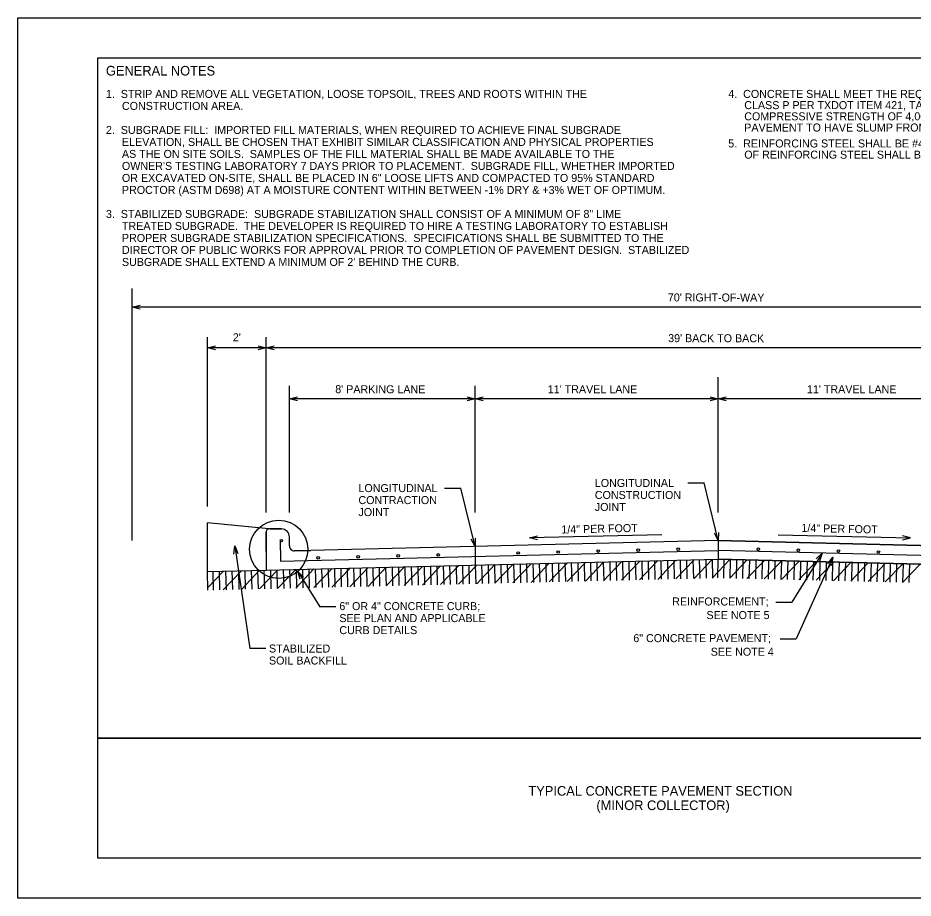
# Model space of a CAD drawing. Extents: x 2082796.5 to 2082813.5, y 13331283.2 to 13331294.2.
# Drawn here: x 2082796.54 to 2082807.73, y 13331283.21 to 13331294.21 of the extents above; entities that cross this region are included whole.
import ezdxf

# ---------------------------------------------------------------- set-up
doc = ezdxf.new("R2010")
doc.units = 0
for name, color, linetype in [('Detail', 7, 'Continuous'), ('Detail Label', 7, 'Continuous'), ('Non-Print', 7, 'Continuous'), ('Sheet Title Block', 7, 'Continuous')]:
    doc.layers.add(name, color=color, linetype=linetype)

msp = doc.modelspace()

# ---------------------------------------------------------------- linework, layer by layer
at = {"layer": 'Detail'}
for p, q in [((2082798.91, 13331287.292), (2082798.91, 13331287.9)), ((2082799.677, 13331287.825), (2082798.91, 13331287.9)), ((2082799.643, 13331287.543), (2082799.643, 13331287.786)), ((2082799.643, 13331287.786), (2082799.643, 13331287.543)), ((2082799.697, 13331287.824), (2082799.836, 13331287.824)), ((2082799.836, 13331287.824), (2082799.697, 13331287.824)), ((2082799.821, 13331287.694), (2082799.822, 13331287.421)), ((2082799.936, 13331287.612), (2082799.936, 13331287.724)), ((2082799.936, 13331287.612), (2082799.936, 13331287.724)), ((2082805.293, 13331287.679), (2082800.202, 13331287.557)), ((2082805.293, 13331287.679), (2082800.202, 13331287.557)), ((2082810.385, 13331287.557), (2082805.293, 13331287.679)), ((2082805.293, 13331287.679), (2082810.385, 13331287.557)), ((2082799.643, 13331287.543), (2082799.643, 13331287.31)), ((2082799.643, 13331287.543), (2082799.643, 13331287.31)), ((2082799.822, 13331287.421), (2082805.293, 13331287.553)), ((2082799.998, 13331287.552), (2082800.202, 13331287.557)), ((2082800.202, 13331287.557), (2082799.998, 13331287.552)), ((2082810.765, 13331287.421), (2082805.293, 13331287.553)), ((2082799.643, 13331287.31), (2082805.293, 13331287.446)), ((2082799.643, 13331287.31), (2082805.293, 13331287.446)), ((2082804.085, 13331287.183), (2082804.313, 13331287.422)), ((2082804.311, 13331287.189), (2082804.539, 13331287.428)), ((2082804.346, 13331287.19), (2082804.341, 13331287.423)), ((2082804.426, 13331287.192), (2082804.421, 13331287.425)), ((2082804.506, 13331287.193), (2082804.501, 13331287.427)), ((2082804.538, 13331287.194), (2082804.765, 13331287.433)), ((2082804.586, 13331287.195), (2082804.581, 13331287.429)), ((2082804.666, 13331287.197), (2082804.661, 13331287.431)), ((2082804.746, 13331287.199), (2082804.741, 13331287.433)), ((2082804.764, 13331287.2), (2082804.992, 13331287.439)), ((2082804.826, 13331287.201), (2082804.821, 13331287.435)), ((2082804.906, 13331287.203), (2082804.901, 13331287.437)), ((2082804.986, 13331287.205), (2082804.981, 13331287.438)), ((2082804.99, 13331287.205), (2082805.218, 13331287.444)), ((2082805.066, 13331287.207), (2082805.06, 13331287.44)), ((2082805.146, 13331287.209), (2082805.14, 13331287.442)), ((2082805.216, 13331287.211), (2082805.437, 13331287.442)), ((2082805.226, 13331287.211), (2082805.22, 13331287.448)), ((2082805.288, 13331287.213), (2082805.293, 13331287.446)), ((2082805.293, 13331287.446), (2082810.943, 13331287.31)), ((2082810.943, 13331287.31), (2082805.293, 13331287.446)), ((2082805.361, 13331287.211), (2082805.366, 13331287.444)), ((2082805.436, 13331287.209), (2082805.653, 13331287.437)), ((2082805.441, 13331287.209), (2082805.446, 13331287.442)), ((2082805.521, 13331287.207), (2082805.526, 13331287.44)), ((2082805.601, 13331287.205), (2082805.606, 13331287.438)), ((2082805.652, 13331287.204), (2082805.869, 13331287.432)), ((2082805.681, 13331287.203), (2082805.686, 13331287.437)), ((2082805.761, 13331287.201), (2082805.766, 13331287.435)), ((2082805.841, 13331287.199), (2082805.846, 13331287.433)), ((2082805.868, 13331287.199), (2082806.086, 13331287.427)), ((2082805.921, 13331287.197), (2082805.926, 13331287.431)), ((2082806.001, 13331287.195), (2082806.006, 13331287.429)), ((2082806.08, 13331287.193), (2082806.086, 13331287.427)), ((2082806.084, 13331287.193), (2082806.302, 13331287.422)), ((2082806.16, 13331287.192), (2082806.166, 13331287.425)), ((2082806.24, 13331287.19), (2082806.246, 13331287.423)), ((2082798.91, 13331287.292), (2082799.643, 13331287.31)), ((2082799.561, 13331287.074), (2082799.789, 13331287.313)), ((2082799.628, 13331287.076), (2082799.622, 13331287.309)), ((2082799.708, 13331287.078), (2082799.702, 13331287.311)), ((2082799.788, 13331287.08), (2082799.782, 13331287.313)), ((2082799.787, 13331287.08), (2082800.015, 13331287.319)), ((2082799.868, 13331287.082), (2082799.862, 13331287.315)), ((2082799.948, 13331287.084), (2082799.942, 13331287.317)), ((2082800.014, 13331287.085), (2082800.241, 13331287.324)), ((2082800.028, 13331287.086), (2082800.022, 13331287.319)), ((2082800.108, 13331287.088), (2082800.102, 13331287.321)), ((2082800.188, 13331287.089), (2082800.182, 13331287.323)), ((2082800.24, 13331287.091), (2082800.468, 13331287.33)), ((2082800.268, 13331287.091), (2082800.262, 13331287.325)), ((2082800.347, 13331287.093), (2082800.342, 13331287.327)), ((2082800.427, 13331287.095), (2082800.422, 13331287.329)), ((2082800.466, 13331287.096), (2082800.694, 13331287.335)), ((2082800.507, 13331287.097), (2082800.502, 13331287.331)), ((2082800.587, 13331287.099), (2082800.582, 13331287.332)), ((2082800.667, 13331287.101), (2082800.662, 13331287.334)), ((2082800.692, 13331287.102), (2082800.92, 13331287.341)), ((2082800.747, 13331287.103), (2082800.742, 13331287.336)), ((2082800.827, 13331287.105), (2082800.822, 13331287.338)), ((2082800.907, 13331287.107), (2082800.902, 13331287.34)), ((2082800.918, 13331287.107), (2082801.146, 13331287.346)), ((2082800.987, 13331287.109), (2082800.982, 13331287.342)), ((2082801.067, 13331287.111), (2082801.062, 13331287.344)), ((2082801.147, 13331287.113), (2082801.142, 13331287.346)), ((2082801.145, 13331287.112), (2082801.372, 13331287.352)), ((2082801.227, 13331287.114), (2082801.222, 13331287.348)), ((2082801.307, 13331287.116), (2082801.302, 13331287.35)), ((2082801.371, 13331287.118), (2082801.599, 13331287.357)), ((2082801.387, 13331287.118), (2082801.382, 13331287.352)), ((2082801.467, 13331287.12), (2082801.462, 13331287.354)), ((2082801.547, 13331287.122), (2082801.542, 13331287.356)), ((2082801.597, 13331287.123), (2082801.825, 13331287.362)), ((2082801.627, 13331287.124), (2082801.621, 13331287.358)), ((2082801.707, 13331287.126), (2082801.701, 13331287.359)), ((2082801.787, 13331287.128), (2082801.781, 13331287.361)), ((2082801.823, 13331287.129), (2082802.051, 13331287.368)), ((2082801.867, 13331287.13), (2082801.861, 13331287.363)), ((2082801.947, 13331287.132), (2082801.941, 13331287.365)), ((2082802.027, 13331287.134), (2082802.021, 13331287.367)), ((2082802.049, 13331287.134), (2082802.277, 13331287.373)), ((2082802.107, 13331287.136), (2082802.101, 13331287.369)), ((2082802.187, 13331287.138), (2082802.181, 13331287.371)), ((2082802.267, 13331287.14), (2082802.261, 13331287.373)), ((2082802.276, 13331287.14), (2082802.503, 13331287.379)), ((2082802.347, 13331287.141), (2082802.341, 13331287.375)), ((2082802.427, 13331287.143), (2082802.421, 13331287.377)), ((2082802.507, 13331287.145), (2082802.501, 13331287.379)), ((2082802.502, 13331287.145), (2082802.73, 13331287.384)), ((2082802.587, 13331287.147), (2082802.581, 13331287.381)), ((2082802.667, 13331287.149), (2082802.661, 13331287.383)), ((2082802.728, 13331287.151), (2082802.956, 13331287.39)), ((2082802.747, 13331287.151), (2082802.741, 13331287.384)), ((2082802.827, 13331287.153), (2082802.821, 13331287.386)), ((2082802.907, 13331287.155), (2082802.901, 13331287.388)), ((2082802.954, 13331287.156), (2082803.182, 13331287.395)), ((2082802.987, 13331287.157), (2082802.981, 13331287.39)), ((2082803.067, 13331287.159), (2082803.061, 13331287.392)), ((2082803.147, 13331287.161), (2082803.141, 13331287.394)), ((2082803.18, 13331287.162), (2082803.408, 13331287.401)), ((2082803.227, 13331287.163), (2082803.221, 13331287.396)), ((2082803.307, 13331287.165), (2082803.301, 13331287.398)), ((2082803.387, 13331287.166), (2082803.381, 13331287.4)), ((2082803.407, 13331287.167), (2082803.634, 13331287.406)), ((2082803.467, 13331287.168), (2082803.461, 13331287.402)), ((2082803.547, 13331287.17), (2082803.541, 13331287.404)), ((2082803.627, 13331287.172), (2082803.621, 13331287.406)), ((2082803.633, 13331287.172), (2082803.861, 13331287.411)), ((2082803.707, 13331287.174), (2082803.701, 13331287.408)), ((2082803.786, 13331287.176), (2082803.781, 13331287.41)), ((2082803.859, 13331287.178), (2082804.087, 13331287.417)), ((2082803.866, 13331287.178), (2082803.861, 13331287.411)), ((2082803.946, 13331287.18), (2082803.941, 13331287.413)), ((2082804.026, 13331287.182), (2082804.021, 13331287.415)), ((2082804.106, 13331287.184), (2082804.101, 13331287.417)), ((2082804.186, 13331287.186), (2082804.181, 13331287.419)), ((2082804.266, 13331287.188), (2082804.261, 13331287.421)), ((2082806.3, 13331287.188), (2082806.518, 13331287.416)), ((2082806.32, 13331287.188), (2082806.326, 13331287.421)), ((2082806.4, 13331287.186), (2082806.406, 13331287.419)), ((2082806.48, 13331287.184), (2082806.486, 13331287.417)), ((2082806.516, 13331287.183), (2082806.734, 13331287.411)), ((2082806.56, 13331287.182), (2082806.566, 13331287.415)), ((2082806.64, 13331287.18), (2082806.646, 13331287.413)), ((2082806.72, 13331287.178), (2082806.726, 13331287.411)), ((2082806.732, 13331287.178), (2082806.95, 13331287.406)), ((2082806.8, 13331287.176), (2082806.806, 13331287.41)), ((2082806.88, 13331287.174), (2082806.886, 13331287.408)), ((2082806.948, 13331287.173), (2082807.166, 13331287.401)), ((2082806.96, 13331287.172), (2082806.966, 13331287.406)), ((2082807.04, 13331287.17), (2082807.046, 13331287.404)), ((2082807.12, 13331287.168), (2082807.126, 13331287.402)), ((2082807.164, 13331287.167), (2082807.382, 13331287.396)), ((2082807.2, 13331287.166), (2082807.206, 13331287.4)), ((2082807.28, 13331287.165), (2082807.286, 13331287.398)), ((2082807.36, 13331287.163), (2082807.366, 13331287.396)), ((2082807.38, 13331287.162), (2082807.598, 13331287.39)), ((2082807.44, 13331287.161), (2082807.446, 13331287.394)), ((2082807.52, 13331287.159), (2082807.526, 13331287.392)), ((2082807.596, 13331287.157), (2082807.814, 13331287.385)), ((2082807.6, 13331287.157), (2082807.606, 13331287.39)), ((2082807.68, 13331287.155), (2082807.686, 13331287.388)), ((2082798.916, 13331287.059), (2082798.91, 13331287.292)), ((2082798.915, 13331287.092), (2082799.11, 13331287.297)), ((2082798.988, 13331287.061), (2082798.982, 13331287.294)), ((2082799.068, 13331287.062), (2082799.062, 13331287.296)), ((2082799.109, 13331287.063), (2082799.336, 13331287.302)), ((2082799.148, 13331287.064), (2082799.142, 13331287.298)), ((2082799.228, 13331287.066), (2082799.222, 13331287.3)), ((2082799.308, 13331287.068), (2082799.302, 13331287.302)), ((2082799.335, 13331287.069), (2082799.563, 13331287.308)), ((2082799.388, 13331287.07), (2082799.382, 13331287.304)), ((2082799.468, 13331287.072), (2082799.462, 13331287.306)), ((2082799.548, 13331287.074), (2082799.542, 13331287.307))]:
    msp.add_line(p, q, dxfattribs=at)
for centre, radius in [((2082799.802, 13331287.57), 0.364), ((2082802.793, 13331287.524), 0.0159), ((2082803.293, 13331287.536), 0.0159), ((2082803.793, 13331287.548), 0.0159), ((2082804.293, 13331287.56), 0.0159), ((2082804.793, 13331287.572), 0.0159), ((2082805.794, 13331287.572), 0.0159), ((2082806.294, 13331287.56), 0.0159), ((2082806.794, 13331287.548), 0.0159), ((2082807.294, 13331287.536), 0.0159), ((2082800.294, 13331287.464), 0.0159), ((2082800.794, 13331287.476), 0.0159), ((2082801.294, 13331287.488), 0.0159), ((2082801.794, 13331287.5), 0.0159)]:
    msp.add_circle(centre, radius, dxfattribs=at)
for centre, radius, start, end in [((2082799.683, 13331287.786), 0.04, 70.2662, 180), ((2082799.683, 13331287.786), 0.04, 70.2662, 180), ((2082799.836, 13331287.724), 0.1, 0, 90), ((2082799.836, 13331287.724), 0.1, 360, 90), ((2082799.996, 13331287.612), 0.06, 180, 271.3845), ((2082799.996, 13331287.612), 0.06, 180, 271.3845)]:
    msp.add_arc(centre, radius, start, end, dxfattribs=at)
msp.add_ellipse((2082799.836, 13331287.678), major_axis=(0, -0.0163), ratio=0.750017, dxfattribs=at)
msp.add_ellipse((2082799.836, 13331287.678), major_axis=(0, -0.0163), ratio=0.750017, dxfattribs=at)
at = {"layer": 'Detail Label'}
for p, q in [((2082797.97, 13331287.679), (2082797.97, 13331290.828)), ((2082812.616, 13331290.597), (2082797.97, 13331290.597)), ((2082798.91, 13331288.103), (2082798.91, 13331290.219)), ((2082799.643, 13331288.03), (2082799.643, 13331290.219)), ((2082799.643, 13331290.088), (2082798.91, 13331290.088)), ((2082810.943, 13331290.088), (2082799.643, 13331290.088)), ((2082805.293, 13331288.03), (2082805.293, 13331289.721)), ((2082799.936, 13331288.03), (2082799.936, 13331289.611)), ((2082802.256, 13331288.03), (2082802.256, 13331289.611)), ((2082802.256, 13331289.45), (2082799.936, 13331289.45)), ((2082805.293, 13331289.45), (2082802.256, 13331289.45)), ((2082808.331, 13331289.45), (2082805.293, 13331289.45)), ((2082801.875, 13331288.335), (2082802.075, 13331288.335)), ((2082802.256, 13331287.606), (2082802.075, 13331288.335)), ((2082804.915, 13331288.4), (2082805.115, 13331288.4)), ((2082805.293, 13331287.679), (2082805.115, 13331288.4)), ((2082804.588, 13331287.751), (2082802.934, 13331287.712)), ((2082805.293, 13331287.679), (2082805.293, 13331287.446)), ((2082806.04, 13331287.751), (2082807.694, 13331287.712)), ((2082799.253, 13331287.612), (2082799.44, 13331286.33)), ((2082800.016, 13331287.549), (2082800.017, 13331287.552)), ((2082802.256, 13331287.606), (2082802.256, 13331287.373)), ((2082806.59, 13331287.522), (2082806.213, 13331286.909)), ((2082806.726, 13331287.47), (2082806.266, 13331286.451)), ((2082800.039, 13331287.294), (2082800.314, 13331286.851)), ((2082806.013, 13331286.909), (2082806.213, 13331286.909)), ((2082800.514, 13331286.851), (2082800.314, 13331286.851)), ((2082806.066, 13331286.451), (2082806.266, 13331286.451)), ((2082799.64, 13331286.33), (2082799.44, 13331286.33))]:
    msp.add_line(p, q, dxfattribs=at)
for points in [[(2082798.07, 13331290.572), (2082797.97, 13331290.597), (2082798.07, 13331290.622)], [(2082799.01, 13331290.063), (2082798.91, 13331290.088), (2082799.01, 13331290.113)], [(2082799.543, 13331290.113), (2082799.643, 13331290.088), (2082799.543, 13331290.063)], [(2082799.743, 13331290.063), (2082799.643, 13331290.088), (2082799.743, 13331290.113)], [(2082800.036, 13331289.425), (2082799.936, 13331289.45), (2082800.036, 13331289.475)], [(2082802.156, 13331289.475), (2082802.256, 13331289.45), (2082802.156, 13331289.425)], [(2082802.356, 13331289.425), (2082802.256, 13331289.45), (2082802.356, 13331289.475)], [(2082805.193, 13331289.475), (2082805.293, 13331289.45), (2082805.193, 13331289.425)], [(2082805.393, 13331289.425), (2082805.293, 13331289.45), (2082805.393, 13331289.475)], [(2082805.294, 13331287.782), (2082805.293, 13331287.679), (2082805.245, 13331287.77)], [(2082802.256, 13331287.709), (2082802.256, 13331287.606), (2082802.208, 13331287.697)], [(2082803.034, 13331287.689), (2082802.934, 13331287.712), (2082803.033, 13331287.739)], [(2082807.594, 13331287.689), (2082807.694, 13331287.712), (2082807.595, 13331287.739)], [(2082799.243, 13331287.509), (2082799.253, 13331287.612), (2082799.292, 13331287.516)], [(2082806.516, 13331287.449), (2082806.59, 13331287.522), (2082806.559, 13331287.423)], [(2082806.662, 13331287.39), (2082806.726, 13331287.47), (2082806.707, 13331287.369)], [(2082800.071, 13331287.196), (2082800.039, 13331287.294), (2082800.113, 13331287.223)]]:
    msp.add_lwpolyline(points, dxfattribs=at)
at = {"layer": 'Non-Print'}
msp.add_lwpolyline([(2082796.543, 13331294.211), (2082813.543, 13331294.211), (2082813.543, 13331283.211), (2082796.543, 13331283.211)], close=True, dxfattribs=at)
at = {"layer": 'Sheet Title Block'}
for points in [[(2082797.543, 13331293.711), (2082813.043, 13331293.711), (2082813.043, 13331285.211), (2082797.543, 13331285.211)], [(2082797.543, 13331285.211), (2082813.043, 13331285.211), (2082813.043, 13331283.711), (2082797.543, 13331283.711)]]:
    msp.add_lwpolyline(points, close=True, dxfattribs=at)

# ---------------------------------------------------------------- texts
at = {"layer": 'Detail Label'}
for s, height, p in [('GENERAL NOTES', 0.12, (2082797.643, 13331293.491)), ('4.  CONCRETE SHALL MEET THE REQUIREMENTS OF TxDOT ITEM 421 - HYDRAULIC CEMENT CONCRETE, ', 0.1, (2082805.418, 13331293.211)), ('CLASS P PER TXDOT ITEM 421, TABLE 8. WITH THE FOLLOWING MODIFICATIONS: MINIMUM 28 DAY ', 0.1, (2082805.618, 13331293.071)), ('COMPRESSIVE STRENGTH OF 4,000 PSI; TXDOT ITEM 421, TABLE 9 REQUIRES FORMED CONCRETE ', 0.1, (2082805.618, 13331292.931)), ('PAVEMENT TO HAVE SLUMP FROM 4INCHES TO 5.5 INCHES AT THE POINT OF PLACEMENT. ', 0.1, (2082805.618, 13331292.791)), ('5.  REINFORCING STEEL SHALL BE #4 BARS @ 18" O.C. TRANSVERSE AND LONGITUDINALLY.  GRADE ', 0.1, (2082805.418, 13331292.592)), ('OF REINFORCING STEEL SHALL BE ASTM A615 GRADE 60 IN ACCORDANCE WITH TxDOT ITEM 440.', 0.1, (2082805.618, 13331292.452)), ('LONGITUDINAL ', 0.1, (2082803.751, 13331288.349)), ('LONGITUDINAL ', 0.1, (2082800.798, 13331288.285)), ('CONTRACTION ', 0.1, (2082800.798, 13331288.135)), ('CONSTRUCTION ', 0.1, (2082803.751, 13331288.199)), ('JOINT', 0.1, (2082803.751, 13331288.049)), ('JOINT', 0.1, (2082800.798, 13331287.985)), ('6" OR 4" CONCRETE CURB;', 0.1, (2082800.559, 13331286.81)), ('REINFORCEMENT;', 0.1, (2082804.718, 13331286.868)), ('SEE PLAN AND APPLICABLE', 0.1, (2082800.559, 13331286.66)), ('SEE NOTE 5', 0.1, (2082805.146, 13331286.698)), ('CURB DETAILS', 0.1, (2082800.559, 13331286.51)), ('6" CONCRETE PAVEMENT;', 0.1, (2082804.232, 13331286.41)), ('STABILIZED ', 0.1, (2082799.68, 13331286.28)), ('SEE NOTE 4', 0.1, (2082805.199, 13331286.24)), ('SOIL BACKFILL', 0.1, (2082799.68, 13331286.13))]:
    msp.add_text(s, height=height, dxfattribs=at).set_placement(p)
for s, rotation, p in [('1.  STRIP AND REMOVE ALL VEGETATION, LOOSE TOPSOIL, TREES AND ROOTS WITHIN THE ', 360, (2082797.643, 13331293.211)), ('CONSTRUCTION AREA.', 360, (2082797.843, 13331293.061)), ('2.  SUBGRADE FILL:  IMPORTED FILL MATERIALS, WHEN REQUIRED TO ACHIEVE FINAL SUBGRADE ', 360, (2082797.643, 13331292.761)), ('ELEVATION, SHALL BE CHOSEN THAT EXHIBIT SIMILAR CLASSIFICATION AND PHYSICAL PROPERTIES ', 360, (2082797.843, 13331292.611)), ('AS THE ON SITE SOILS.  SAMPLES OF THE FILL MATERIAL SHALL BE MADE AVAILABLE TO THE ', 360, (2082797.843, 13331292.461)), ("OWNER'S TESTING LABORATORY 7 DAYS PRIOR TO PLACEMENT.  SUBGRADE FILL, WHETHER IMPORTED ", 360, (2082797.843, 13331292.311)), ('OR EXCAVATED ON-SITE, SHALL BE PLACED IN 6" LOOSE LIFTS AND COMPACTED TO 95% STANDARD ', 360, (2082797.843, 13331292.161)), ('PROCTOR (ASTM D698) AT A MOISTURE CONTENT WITHIN BETWEEN -1% DRY & +3% WET OF OPTIMUM.', 360, (2082797.843, 13331292.011)), ('3.  STABILIZED SUBGRADE:  SUBGRADE STABILIZATION SHALL CONSIST OF A MINIMUM OF 8" LIME ', 360, (2082797.643, 13331291.711)), ('TREATED SUBGRADE.  THE DEVELOPER IS REQUIRED TO HIRE A TESTING LABORATORY TO ESTABLISH ', 360, (2082797.843, 13331291.561)), ('PROPER SUBGRADE STABILIZATION SPECIFICATIONS.  SPECIFICATIONS SHALL BE SUBMITTED TO THE ', 360, (2082797.843, 13331291.411)), ('DIRECTOR OF PUBLIC WORKS FOR APPROVAL PRIOR TO COMPLETION OF PAVEMENT DESIGN.  STABILIZED ', 360, (2082797.843, 13331291.261)), ("SUBGRADE SHALL EXTEND A MINIMUM OF 2' BEHIND THE CURB.", 360, (2082797.843, 13331291.111)), ("70' RIGHT-OF-WAY", 359.9028, (2082804.663, 13331290.668)), ("2'", 359.9028, (2082799.228, 13331290.169)), ("39' BACK TO BACK", 359.9028, (2082804.667, 13331290.159)), ("8' PARKING LANE", 359.9028, (2082800.508, 13331289.521)), ("11' TRAVEL LANE", 359.9028, (2082803.163, 13331289.521)), ("11' TRAVEL LANE", 359.9028, (2082806.401, 13331289.521)), (' 1/4" PER FOOT', 1.2804, (2082803.297, 13331287.766)), (' 1/4" PER FOOT', 358.7196, (2082806.294, 13331287.789))]:
    msp.add_text(s, height=0.1, rotation=rotation, dxfattribs=at).set_placement(p)
at = {"layer": 'Sheet Title Block'}
for s, p in [('TYPICAL CONCRETE PAVEMENT SECTION ', (2082802.921, 13331284.491)), ('(MINOR COLLECTOR)', (2082803.77, 13331284.311))]:
    msp.add_text(s, height=0.12, dxfattribs=at).set_placement(p)

doc.saveas('drawing.dxf')
